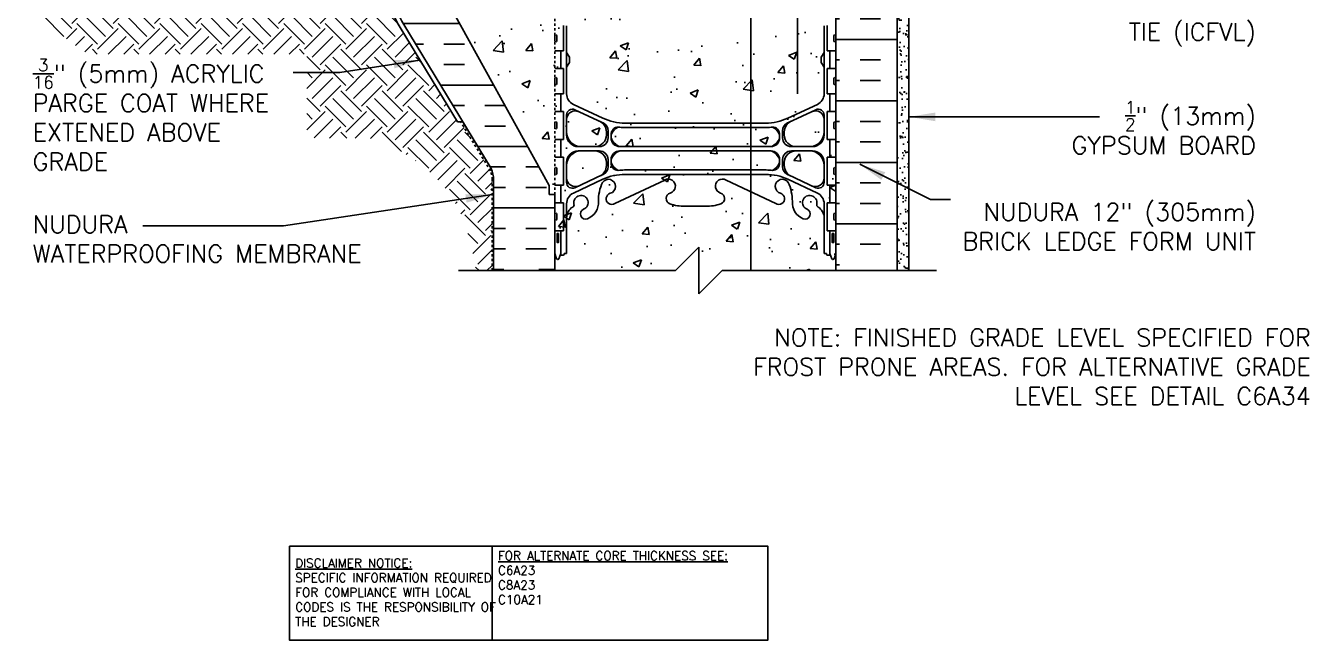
# Model space of a CAD drawing. Header units: inches. Extents: x 26.1 to 80.9, y -14.5 to 56.3.
# Drawn here: x 26.1 to 80.9, y -14.5 to 11.7 of the extents above; entities that cross this region are included whole.
import ezdxf

# ---------------------------------------------------------------- set-up
doc = ezdxf.new("R2010")
doc.units = ezdxf.units.IN
doc.header["$LTSCALE"] = 0.5
doc.header["$MEASUREMENT"] = 0
doc.linetypes.add('DASHEDX2', pattern=[1.5, 1, -0.5])
doc.linetypes.add('HIDDEN2', pattern=[0.1875, 0.125, -0.0625])
for name, color, linetype in [('HATCH', 12, 'Continuous'), ('Hidden2', 12, 'HIDDEN2'), ('line25', 2, 'Continuous'), ('LINE3', 3, 'Continuous'), ('LINE50', 5, 'Continuous'), ('LINE9', 9, 'Continuous'), ('TEXT', 4, 'Continuous'), ('Web_Edge', 9, 'Continuous')]:
    doc.layers.add(name, color=color, linetype=linetype)
doc.styles.add('DIM', font='romans.shx', dxfattribs={"width": 0.7})
doc.styles.add('ROMANS', font='romans.shx', dxfattribs={"height": 1.125})
doc.styles.get("Standard").update_dxf_attribs({"font": 'romans.shx', "height": 1.125})
doc.dimstyles.new('ext_12', dxfattribs={"dimscale": 12, "dimtxt": 0.09375, "dimasz": 0.09375, "dimexe": 0.09375, "dimexo": 0.0625, "dimgap": 0.0625, "dimtad": 1, "dimdec": 1, "dimzin": 3, "dimdsep": 46, "dimlunit": 4, "dimtxsty": 'DIM', "dimcen": 0.09, "dimdle": 0.09375, "dimclrt": 4, "dimadec": 0, "dimazin": 0, "dimtfac": 1, "dimtdec": 1, "dimtmove": 2, "dimatfit": 3, "dimfxl": 0, "dimfrac": 2, "dimtolj": 1, "dimtzin": 0, "dimarcsym": 0})

msp = doc.modelspace()

# ---------------------------------------------------------------- hatches: boundary and pattern name
at = {"layer": 'HATCH'}
h = msp.add_hatch(dxfattribs=at)
h.set_pattern_fill('AR-CONC', color=256, scale=0.5, style=0)
h.paths.add_polyline_path([(60.676, 37.254), (60.676, 47.3, 0.520567), (60.593, 47.3, 0.520567), (60.504, 47.3, 0.520567), (60.373, 47.3, 0.520567), (60.273, 47.258, 0.520567), (60.068, 47.258, 0.520567), (59.874, 47.258, 0.520567), (59.654, 47.258, 0.520567), (59.476, 47.258, 0.520567), (59.376, 47.258, 0.520567), (59.218, 47.258, 0.520567), (59.066, 47.258, 0.520567), (58.919, 47.258, 0.520567), (58.741, 47.258, 0.272614), (58.676, 47.288, 0.272614), (58.611, 47.258, 0.520567), (58.433, 47.258, 0.520567), (58.286, 47.258, 0.520567), (58.134, 47.258, 0.520567), (57.976, 47.258, 0.520567), (57.876, 47.258, 0.520567), (57.698, 47.258, 0.520567), (57.478, 47.258, 0.520567), (57.284, 47.258, 0.520567), (57.079, 47.258, 0.520567), (56.979, 47.3, 0.520567), (56.848, 47.3, 0.520567), (56.759, 47.3, 0.650115), (56.675, 47.288, 0.268401), (56.611, 47.258, 0.520567), (56.433, 47.258, 0.520567), (56.286, 47.258, 0.520567), (56.134, 47.258, 0.520567), (55.976, 47.258, 0.520567), (55.876, 47.258, 0.520567), (55.698, 47.258, 0.520567), (55.478, 47.258, 0.520567), (55.284, 47.258, 0.520567), (55.079, 47.258, 0.520567), (54.979, 47.3, 0.520567), (54.848, 47.3, 0.520567), (54.759, 47.3, 0.520567), (54.676, 47.3, 0.520567), (54.593, 47.3, 0.520567), (54.504, 47.3, 0.520567), (54.373, 47.3, 0.520567), (54.273, 47.258, 0.520567), (54.068, 47.258, 0.520567), (53.874, 47.258, 0.520567), (53.654, 47.258, 0.520567), (53.476, 47.258, 0.520567), (53.376, 47.258, 0.520567), (53.218, 47.258, 0.520567), (53.066, 47.258, 0.520567), (52.919, 47.258, 0.520567), (52.741, 47.258, 0.520567), (52.626, 47.258, 0.520567), (52.536, 47.258, 0.520567), (52.416, 47.258, 0.520567), (52.3, 47.258, 0.520567), (52.195, 47.258, 0.520567), (51.889, 47.258, 0.520567), (51.779, 47.258, 0.520567), (51.532, 47.258, 0.520567), (51.333, 47.258, 0.520567), (51.123, 47.258, 0.520567), (50.845, 47.258, 0.520567), (50.656, 47.258, 0.520567), (50.562, 47.258, 0.520567), (50.336, 47.258, 0.520567), (50.216, 47.258, 0.520567), (50.006, 47.258, 0.520567), (49.796, 47.258, 0.520567), (49.67, 47.258, 0.520567), (49.544, 47.258, 0.520567), (49.334, 47.258, 0.520567), (49.229, 47.258, 0.520567), (49.046, 47.258, 0.520567), (48.925, 47.258, 0.484838), (48.676, 47.258), (48.676, 37.254), (48.676, 19.254), (48.676, 4.504), (48.676, 1.254), (53.825, 1.254), (54.825, 2.254), (54.825, 1.254), (54.825, 0.254), (55.825, 1.254), (60.676, 1.254), (60.676, 13.629), (60.676, 19.254), (57.801, 19.254), (57.301, 19.754), (57.301, 20.879), (57.801, 21.379), (60.676, 21.379), (60.676, 25.129), (57.801, 25.129), (57.301, 25.629), (57.301, 26.754), (57.801, 27.254), (60.676, 27.254)])
h = msp.add_hatch(dxfattribs=at)
h.set_pattern_fill('INSUL', color=256, scale=7, style=0)
h.set_pattern_definition([(180, (2986.8376, -395.7554), (0, 2.625), []), (180, (2986.8376, -394.8804), (0, 2.625), [0.875, -0.875]), (180, (2986.8376, -394.0054), (0, 2.625), [0.875, -0.875])])
h.paths.add_polyline_path([(63.301, 1.254), (62.863, 1.254), (62.863, 1.754), (61.363, 1.754), (61.363, 1.254), (60.676, 1.254), (60.676, 19.254), (61.363, 19.254), (61.363, 19.754), (62.863, 19.754), (62.863, 19.254), (63.301, 19.254)])
h = msp.add_hatch(dxfattribs=at)
h.set_pattern_fill('INSUL', color=256, scale=7, style=0)
h.set_pattern_definition([(0, (-2953.8148, -421.328), (0, 2.625), []), (0, (-2953.8148, -420.453), (0, 2.625), [0.875, -0.875]), (0, (-2953.8148, -419.578), (0, 2.625), [0.875, -0.875])])
h.paths.add_polyline_path([(43.251, 14.254, -0.079579), (42.251, 17.504), (42.251, 19.254), (41.551, 19.254), (41.551, 14.254, 0.131652), (42.221, 11.754), (45.959, 5.604, -0.10438), (46.051, 5.129), (46.051, 1.254), (46.488, 1.254), (46.488, 1.754), (47.988, 1.754), (47.988, 1.254), (48.676, 1.254), (48.676, 4.504), (48.426, 4.504), (48.426, 4.879)])
h = msp.add_hatch(dxfattribs=at)
h.set_pattern_fill('AR-CONC', color=256, scale=0.5, style=0)
h.paths.add_polyline_path([(48.426, 4.879), (48.426, 4.504), (48.676, 4.504), (48.676, 17.755), (44.764, 18.454, 0.119457), (44.051, 18.407), (44.051, 17.754, -1), (43.551, 17.754), (43.551, 19.254), (42.251, 19.254), (42.251, 17.504, 0.079579), (43.251, 14.254)])
h.paths.add_polyline_path([(48.676, 19.254), (47.988, 19.254), (47.988, 18.754), (46.488, 18.754), (46.488, 19.254), (46.051, 19.254), (44.051, 19.254), (44.051, 18.407, -0.119457), (44.764, 18.454), (48.676, 17.755)], flags=17)
h = msp.add_hatch(dxfattribs=at)
h.set_pattern_fill('AR-SAND', color=256, scale=0.25, style=0)
h.set_pattern_definition([(37.5, (6, 0), (-0.0157483, 0.481706), [0, -0.38, 0, -0.425, 0, -0.40625]), (7.5, (6, 0), (0.442444, 0.7055365), [0, -0.205, 0, -0.3425, 0, -0.13125]), (327.5, (5.6925, 0), (0.7785355, 0.0014148), [0, -0.125, 0, -0.45, 0, -0.5875]), (317.5, (5.6925, 0), (0.751532, 0.219419), [0, -0.0625, 0, -0.295, 0, -0.3375])])
h.paths.add_polyline_path([(63.801, 18.754), (63.301, 18.754), (63.301, 1.254), (63.801, 1.254)])
h = msp.add_hatch(dxfattribs=at)
h.set_pattern_fill('EARTH', color=256, scale=5, angle=45, style=0)
h.set_pattern_definition([(45, (-40.9067, 50.6942), (1e-16, 1.767767), [1.25, -1.25]), (45, (-41.2382, 51.0257), (1e-16, 1.767767), [1.25, -1.25]), (45, (-41.5696, 51.3572), (1e-16, 1.767767), [1.25, -1.25]), (135, (-41.5696, 51.5781), (-1.767767, 2e-16), [1.25, -1.25]), (135, (-41.2382, 51.9096), (-1.767767, 2e-16), [1.25, -1.25]), (135, (-40.9067, 52.241), (-1.767767, 2e-16), [1.25, -1.25])])
edge = h.paths.add_edge_path()
edge.add_line((38.073, 10.491), (38.073, 6.92))
edge.add_line((38.073, 6.92), (41.063, 6.889))
edge.add_line((41.063, 6.889), (41.149, 6.849))
edge.add_line((41.149, 6.849), (41.235, 6.809))
edge.add_line((41.235, 6.809), (41.321, 6.768))
edge.add_line((41.321, 6.768), (41.406, 6.726))
edge.add_line((41.406, 6.726), (41.49, 6.684))
edge.add_line((41.49, 6.684), (41.574, 6.641))
edge.add_line((41.574, 6.641), (41.657, 6.598))
edge.add_line((41.657, 6.598), (41.739, 6.554))
edge.add_line((41.739, 6.554), (41.821, 6.51))
edge.add_line((41.821, 6.51), (41.902, 6.465))
edge.add_line((41.902, 6.465), (41.982, 6.419))
edge.add_line((41.982, 6.419), (42.062, 6.373))
edge.add_line((42.062, 6.373), (42.14, 6.326))
edge.add_line((42.14, 6.326), (42.219, 6.279))
edge.add_line((42.219, 6.279), (42.296, 6.231))
edge.add_line((42.296, 6.231), (42.373, 6.182))
edge.add_line((42.373, 6.182), (42.448, 6.133))
edge.add_line((42.448, 6.133), (42.523, 6.083))
edge.add_line((42.523, 6.083), (42.598, 6.032))
edge.add_line((42.598, 6.032), (42.671, 5.981))
edge.add_line((42.671, 5.981), (42.744, 5.929))
edge.add_line((42.744, 5.929), (42.816, 5.876))
edge.add_line((42.816, 5.876), (42.887, 5.823))
edge.add_line((42.887, 5.823), (42.957, 5.769))
edge.add_line((42.957, 5.769), (43.026, 5.714))
edge.add_line((43.026, 5.714), (43.094, 5.659))
edge.add_line((43.094, 5.659), (43.162, 5.603))
edge.add_line((43.162, 5.603), (43.228, 5.546))
edge.add_line((43.228, 5.546), (43.294, 5.488))
edge.add_line((43.294, 5.488), (43.359, 5.43))
edge.add_line((43.359, 5.43), (43.422, 5.371))
edge.add_line((43.422, 5.371), (43.485, 5.311))
edge.add_line((43.485, 5.311), (43.547, 5.251))
edge.add_line((43.547, 5.251), (43.608, 5.19))
edge.add_line((43.608, 5.19), (43.668, 5.128))
edge.add_line((43.668, 5.128), (43.727, 5.065))
edge.add_line((43.727, 5.065), (43.784, 5.001))
edge.add_line((43.784, 5.001), (43.841, 4.937))
edge.add_line((43.841, 4.937), (43.897, 4.872))
edge.add_line((43.897, 4.872), (43.952, 4.806))
edge.add_line((43.952, 4.806), (44.005, 4.739))
edge.add_line((44.005, 4.739), (44.058, 4.672))
edge.add_line((44.058, 4.672), (44.109, 4.603))
edge.add_line((44.109, 4.603), (44.16, 4.534))
edge.add_line((44.16, 4.534), (44.209, 4.464))
edge.add_line((44.209, 4.464), (44.257, 4.394))
edge.add_line((44.257, 4.394), (44.304, 4.322))
edge.add_line((44.304, 4.322), (44.35, 4.25))
edge.add_line((44.35, 4.25), (44.395, 4.176))
edge.add_line((44.395, 4.176), (44.438, 4.102))
edge.add_line((44.438, 4.102), (44.48, 4.027))
edge.add_line((44.48, 4.027), (44.521, 3.951))
edge.add_line((44.521, 3.951), (44.561, 3.874))
edge.add_line((44.561, 3.874), (44.6, 3.796))
edge.add_line((44.6, 3.796), (44.637, 3.718))
edge.add_line((44.637, 3.718), (44.674, 3.638))
edge.add_line((44.674, 3.638), (44.708, 3.558))
edge.add_line((44.708, 3.558), (44.742, 3.477))
edge.add_line((44.742, 3.477), (44.775, 3.394))
edge.add_line((44.775, 3.394), (44.806, 3.311))
edge.add_line((44.806, 3.311), (44.836, 3.228))
edge.add_line((44.836, 3.228), (44.865, 3.143))
edge.add_line((44.865, 3.143), (44.893, 3.058))
edge.add_line((44.893, 3.058), (44.921, 2.972))
edge.add_line((44.921, 2.972), (44.947, 2.885))
edge.add_line((44.947, 2.885), (44.972, 2.798))
edge.add_line((44.972, 2.798), (44.997, 2.71))
edge.add_line((44.997, 2.71), (45.021, 2.622))
edge.add_line((45.021, 2.622), (45.044, 2.533))
edge.add_line((45.044, 2.533), (45.066, 2.444))
edge.add_line((45.066, 2.444), (45.088, 2.354))
edge.add_line((45.088, 2.354), (45.109, 2.264))
edge.add_line((45.109, 2.264), (45.13, 2.173))
edge.add_line((45.13, 2.173), (45.15, 2.082))
edge.add_line((45.15, 2.082), (45.17, 1.991))
edge.add_line((45.17, 1.991), (45.19, 1.9))
edge.add_line((45.19, 1.9), (45.209, 1.808))
edge.add_line((45.209, 1.808), (45.227, 1.716))
edge.add_line((45.227, 1.716), (45.246, 1.624))
edge.add_line((45.246, 1.624), (45.264, 1.531))
edge.add_line((45.264, 1.531), (45.283, 1.439))
edge.add_line((45.283, 1.439), (45.301, 1.347))
edge.add_line((45.301, 1.347), (45.319, 1.254))
edge.add_line((45.319, 1.254), (45.991, 1.254))
edge.add_line((45.991, 1.254), (45.991, 5.137))
edge.add_arc((45.039, 5.154), 0.952, 358.9548, 381.9741)
edge.add_line((45.922, 5.51), (44.654, 7.596))
edge.add_line((44.654, 7.596), (44.511, 7.596))
edge.add_line((44.511, 7.596), (42.06, 11.629))
edge.add_arc((46.551, 14.224), 5.188, 191.6439, 210.0236, ccw=False)
edge.add_line((41.47, 13.177), (26.07, 12.908))
edge.add_line((26.07, 12.908), (26.132, 12.839))
edge.add_line((26.132, 12.839), (26.195, 12.77))
edge.add_line((26.195, 12.77), (26.257, 12.701))
edge.add_line((26.257, 12.701), (26.32, 12.632))
edge.add_line((26.32, 12.632), (26.382, 12.563))
edge.add_line((26.382, 12.563), (26.445, 12.494))
edge.add_line((26.445, 12.494), (26.508, 12.425))
edge.add_line((26.508, 12.425), (26.571, 12.357))
edge.add_line((26.571, 12.357), (26.634, 12.289))
edge.add_line((26.634, 12.289), (26.697, 12.221))
edge.add_line((26.697, 12.221), (26.76, 12.154))
edge.add_line((26.76, 12.154), (26.824, 12.087))
edge.add_line((26.824, 12.087), (26.887, 12.021))
edge.add_line((26.887, 12.021), (26.951, 11.954))
edge.add_line((26.951, 11.954), (27.016, 11.889))
edge.add_line((27.016, 11.889), (27.08, 11.824))
edge.add_line((27.08, 11.824), (27.145, 11.759))
edge.add_line((27.145, 11.759), (27.21, 11.695))
edge.add_line((27.21, 11.695), (27.276, 11.632))
edge.add_line((27.276, 11.632), (27.342, 11.569))
edge.add_line((27.342, 11.569), (27.408, 11.507))
edge.add_line((27.408, 11.507), (27.475, 11.446))
edge.add_line((27.475, 11.446), (27.542, 11.386))
edge.add_line((27.542, 11.386), (27.609, 11.326))
edge.add_line((27.609, 11.326), (27.677, 11.267))
edge.add_line((27.677, 11.267), (27.745, 11.209))
edge.add_line((27.745, 11.209), (27.814, 11.152))
edge.add_line((27.814, 11.152), (27.883, 11.096))
edge.add_line((27.883, 11.096), (27.953, 11.041))
edge.add_line((27.953, 11.041), (28.024, 10.987))
edge.add_line((28.024, 10.987), (28.095, 10.934))
edge.add_line((28.095, 10.934), (28.166, 10.882))
edge.add_line((28.166, 10.882), (28.238, 10.83))
edge.add_line((28.238, 10.83), (28.31, 10.78))
edge.add_line((28.31, 10.78), (28.383, 10.73))
edge.add_line((28.383, 10.73), (28.456, 10.682))
edge.add_line((28.456, 10.682), (28.53, 10.634))
edge.add_line((28.53, 10.634), (28.604, 10.587))
edge.add_line((28.604, 10.587), (28.679, 10.541))
edge.add_line((28.679, 10.541), (28.754, 10.496))
edge.add_line((28.754, 10.496), (28.762, 10.491))
edge.add_line((28.762, 10.491), (38.073, 10.491))

# ---------------------------------------------------------------- linework, layer by layer
at = {"layer": 'Hidden2'}
msp.add_line((48.676, 4.504), (48.676, 19.254), dxfattribs=at)
at = {"layer": 'line25'}
for p, q in [((48.426, 4.879), (43.251, 14.254)), ((60.676, 1.254), (60.676, 13.629)), ((49.041, 11.709), (49.041, 10.629)), ((60.311, 11.709), (60.311, 10.629)), ((48.676, 11.279), (48.676, 11.059)), ((48.676, 11.224), (48.676, 11.224)), ((48.676, 11.114), (48.676, 11.114)), ((48.716, 11.319), (48.716, 11.319)), ((48.716, 11.019), (48.716, 11.019)), ((48.756, 11.279), (48.756, 11.059)), ((60.596, 11.279), (60.596, 11.059)), ((60.636, 11.319), (60.636, 11.319)), ((60.636, 11.019), (60.636, 11.019)), ((60.676, 11.279), (60.676, 11.059)), ((60.676, 11.224), (60.676, 11.224)), ((60.676, 11.114), (60.676, 11.114)), ((48.676, 10.629), (49.041, 10.629)), ((60.676, 10.629), (60.311, 10.629)), ((48.676, 9.879), (49.041, 9.879)), ((49.041, 8.799), (49.041, 9.879)), ((60.676, 9.879), (60.311, 9.879)), ((60.311, 8.799), (60.311, 9.879)), ((48.676, 9.229), (48.676, 9.449)), ((48.676, 9.394), (48.676, 9.394)), ((48.716, 9.489), (48.716, 9.489)), ((48.756, 9.229), (48.756, 9.449)), ((60.596, 9.229), (60.596, 9.449)), ((60.636, 9.489), (60.636, 9.489)), ((60.676, 9.229), (60.676, 9.449)), ((60.676, 9.394), (60.676, 9.394)), ((48.676, 9.284), (48.676, 9.284)), ((48.676, 8.799), (49.041, 8.799)), ((48.716, 9.189), (48.716, 9.189)), ((60.676, 8.799), (60.311, 8.799)), ((60.636, 9.189), (60.636, 9.189)), ((60.676, 9.284), (60.676, 9.284)), ((48.676, 8.049), (49.041, 8.049)), ((49.041, 8.049), (49.041, 6.849)), ((60.676, 8.049), (60.311, 8.049)), ((60.311, 8.049), (60.311, 6.849)), ((48.676, 7.559), (48.676, 7.339)), ((48.676, 7.504), (48.676, 7.504)), ((48.676, 7.394), (48.676, 7.394)), ((48.716, 7.599), (48.716, 7.599)), ((48.716, 7.299), (48.716, 7.299)), ((48.756, 7.559), (48.756, 7.339)), ((60.596, 7.559), (60.596, 7.339)), ((60.636, 7.599), (60.636, 7.599)), ((60.636, 7.299), (60.636, 7.299)), ((60.676, 7.559), (60.676, 7.339)), ((60.676, 7.504), (60.676, 7.504)), ((60.676, 7.394), (60.676, 7.394)), ((48.676, 6.849), (49.041, 6.849)), ((60.676, 6.849), (60.311, 6.849)), ((48.676, 6.099), (49.041, 6.099)), ((49.041, 6.099), (49.041, 4.899)), ((60.676, 6.099), (60.311, 6.099)), ((60.311, 6.099), (60.311, 4.899)), ((48.676, 5.609), (48.676, 5.389)), ((48.676, 5.554), (48.676, 5.554)), ((48.756, 5.609), (48.756, 5.389)), ((60.596, 5.609), (60.596, 5.389)), ((60.676, 5.609), (60.676, 5.389)), ((60.676, 5.554), (60.676, 5.554)), ((48.676, 5.444), (48.676, 5.444)), ((48.716, 5.349), (48.716, 5.349)), ((60.636, 5.349), (60.636, 5.349)), ((60.676, 5.444), (60.676, 5.444)), ((48.426, 4.504), (48.426, 4.879)), ((48.676, 4.504), (48.426, 4.504)), ((48.676, 4.899), (49.041, 4.899)), ((48.676, 1.254), (48.676, 4.504)), ((60.676, 4.899), (60.311, 4.899)), ((48.676, 4.149), (49.041, 4.149)), ((49.041, 4.149), (49.041, 2.949)), ((60.676, 4.149), (60.311, 4.149)), ((60.311, 4.149), (60.311, 2.949)), ((48.676, 3.659), (48.676, 3.439)), ((48.676, 3.604), (48.676, 3.604)), ((48.676, 3.494), (48.676, 3.494)), ((48.716, 3.699), (48.716, 3.699)), ((48.716, 3.399), (48.716, 3.399)), ((48.756, 3.659), (48.756, 3.439)), ((60.596, 3.659), (60.596, 3.439)), ((60.636, 3.699), (60.636, 3.699)), ((60.636, 3.399), (60.636, 3.399)), ((60.676, 3.659), (60.676, 3.439)), ((60.676, 3.604), (60.676, 3.604)), ((60.676, 3.494), (60.676, 3.494)), ((48.676, 2.949), (49.041, 2.949)), ((60.676, 2.949), (60.311, 2.949))]:
    msp.add_line(p, q, dxfattribs=at)
for centre, start, end in [((48.716, 11.279), 90, 180), ((48.716, 11.059), 180, 270), ((48.716, 11.279), 0, 90), ((48.716, 11.059), 270, 0), ((60.636, 11.279), 90, 180), ((60.636, 11.059), 180, 270), ((60.636, 11.279), 360, 90), ((60.636, 11.059), 270, 0), ((48.716, 9.449), 90, 180), ((48.716, 9.449), 360, 90), ((60.636, 9.449), 90, 180), ((60.636, 9.449), 0, 90), ((48.716, 9.229), 180, 270), ((48.716, 9.229), 270, 0), ((60.636, 9.229), 180, 270), ((60.636, 9.229), 270, 0), ((48.716, 7.559), 90, 180), ((48.716, 7.339), 180, 270), ((48.716, 7.559), 0, 90), ((48.716, 7.339), 270, 0), ((60.636, 7.559), 90, 180), ((60.636, 7.339), 180, 270), ((60.636, 7.559), 360, 90), ((60.636, 7.339), 270, 0), ((48.716, 5.609), 90, 180), ((48.716, 5.609), 0, 90), ((60.636, 5.609), 90, 180), ((60.636, 5.609), 360, 90), ((48.716, 5.389), 180, 270), ((48.716, 5.389), 270, 0), ((60.636, 5.389), 180, 270), ((60.636, 5.389), 270, 0), ((48.716, 3.659), 90, 180), ((48.716, 3.439), 180, 270), ((48.716, 3.659), 0, 90), ((48.716, 3.439), 270, 0), ((60.636, 3.659), 90, 180), ((60.636, 3.439), 180, 270), ((60.636, 3.659), 360, 90), ((60.636, 3.439), 270, 0)]:
    msp.add_arc(centre, 0.04, start, end, dxfattribs=at)
at = {"layer": 'LINE3'}
for p, q in [((57.05, 27.254), (57.05, 1.254)), ((59.035, 8.794), (59.035, 15.104))]:
    msp.add_line(p, q, dxfattribs=at)
at = {"layer": 'LINE50'}
msp.add_line((63.301, 1.254), (63.301, 19.254), dxfattribs=at)
msp.add_lwpolyline([(46.051, 1.254), (46.051, 5.129, 0.10438), (45.959, 5.604), (42.221, 11.754, -0.131652), (41.551, 14.254), (41.551, 19.254), (42.251, 19.254)], format="xyb", dxfattribs=at)
at = {"layer": 'LINE9'}
for p, q in [((63.801, 1.254), (63.801, 18.754)), ((44.511, 7.596), (44.73, 7.596)), ((54.825, 2.254), (53.825, 1.254)), ((54.825, 1.254), (54.825, 2.254)), ((44.556, 1.254), (53.825, 1.254)), ((54.825, 1.254), (54.825, 0.254)), ((54.825, 0.254), (55.825, 1.254)), ((55.825, 1.254), (64.974, 1.254))]:
    msp.add_line(p, q, dxfattribs=at)
msp.add_lwpolyline([(44.511, 7.596), (42.06, 11.629, -0.131757), (41.363, 14.224), (41.363, 19.254), (46.051, 19.254)], format="xyb", dxfattribs=at)
at = {"layer": 'LINE9', "linetype": 'DASHEDX2', "ltscale": 0.1}
msp.add_lwpolyline([(45.991, 1.254), (45.991, 5.137, 0.10078), (45.922, 5.51), (44.654, 7.596)], format="xyb", dxfattribs=at)
at = {"layer": 'TEXT'}
msp.add_lwpolyline([(37.34, -10.512), (45.996, -10.512), (45.996, -14.537), (37.34, -14.537)], close=True, dxfattribs=at)
msp.add_lwpolyline([(45.996, -10.512), (57.769, -10.512), (57.769, -14.537), (45.996, -14.537)], dxfattribs=at)
at = {"layer": 'Web_Edge'}
for p, q in [((49.176, 10.254), (49.176, 11.707)), ((60.176, 10.254), (60.176, 11.707)), ((49.296, 10.367), (49.176, 10.567)), ((49.296, 10.367), (49.176, 10.567)), ((60.056, 10.367), (60.176, 10.567)), ((60.056, 10.367), (60.176, 10.567)), ((49.176, 10.254), (49.176, 8.801)), ((49.296, 10.142), (49.176, 9.942)), ((49.296, 10.142), (49.176, 9.942)), ((49.296, 10.254), (49.296, 10.367)), ((49.296, 10.254), (49.296, 10.367)), ((49.296, 10.254), (49.296, 10.142)), ((49.296, 10.254), (49.296, 10.142)), ((60.056, 10.254), (60.056, 10.367)), ((60.056, 10.254), (60.056, 10.367)), ((60.056, 10.254), (60.056, 10.142)), ((60.056, 10.254), (60.056, 10.142)), ((60.056, 10.142), (60.176, 9.942)), ((60.056, 10.142), (60.176, 9.942)), ((60.176, 10.254), (60.176, 8.801)), ((50.722, 7.759), (49.464, 8.348)), ((58.63, 7.759), (59.888, 8.348)), ((49.176, 7.891), (49.176, 7.043)), ((50.699, 7.571), (49.532, 8.118)), ((58.653, 7.571), (59.82, 8.118)), ((60.176, 7.891), (60.176, 7.043)), ((50.876, 7.066), (50.876, 7.171)), ((50.951, 6.918), (50.951, 7.215)), ((51.652, 7.359), (54.676, 7.359)), ((51.676, 7.547), (54.676, 7.547)), ((57.676, 7.547), (54.676, 7.547)), ((57.7, 7.359), (54.676, 7.359)), ((58.401, 6.918), (58.401, 7.215)), ((58.476, 7.066), (58.476, 7.171)), ((50.876, 7.066), (50.876, 7.043)), ((51.076, 6.918), (51.076, 7.043)), ((58.276, 6.918), (58.276, 7.043)), ((58.476, 7.066), (58.476, 7.043)), ((49.676, 6.543), (50.576, 6.543)), ((49.676, 6.363), (50.576, 6.363)), ((51.451, 6.543), (54.676, 6.543)), ((51.451, 6.363), (54.676, 6.363)), ((57.901, 6.543), (54.676, 6.543)), ((57.901, 6.363), (54.676, 6.363)), ((59.676, 6.543), (58.776, 6.543)), ((59.676, 6.363), (58.776, 6.363)), ((49.176, 5.863), (49.176, 5.015)), ((50.876, 5.839), (50.876, 5.863)), ((50.876, 5.839), (50.876, 5.735)), ((50.951, 5.988), (50.951, 5.691)), ((51.076, 5.988), (51.076, 5.862)), ((51.076, 5.988), (51.076, 5.874)), ((51.653, 5.546), (54.676, 5.546)), ((57.699, 5.546), (54.676, 5.546)), ((58.276, 5.988), (58.276, 5.874)), ((58.276, 5.988), (58.276, 5.862)), ((58.401, 5.988), (58.401, 5.691)), ((58.476, 5.839), (58.476, 5.863)), ((58.476, 5.839), (58.476, 5.735)), ((60.176, 5.863), (60.176, 5.015)), ((50.722, 5.147), (49.464, 4.558)), ((50.698, 5.334), (49.532, 4.788)), ((53.366, 5.118), (51.239, 4.118)), ((51.676, 5.359), (54.676, 5.359)), ((57.676, 5.359), (54.676, 5.359)), ((55.986, 5.118), (58.113, 4.118)), ((58.63, 5.147), (59.888, 4.558)), ((58.654, 5.334), (59.82, 4.788)), ((49.176, 4.105), (49.176, 1.983)), ((54.237, 3.994), (54.676, 3.994)), ((55.115, 3.994), (54.676, 3.994)), ((60.176, 4.105), (60.176, 1.983)), ((48.926, 1.983), (48.926, 2.949)), ((60.426, 1.983), (60.426, 2.949)), ((48.676, 1.983), (48.751, 1.753)), ((48.926, 1.983), (48.851, 1.753)), ((48.9, 1.903), (49.026, 1.903)), ((49.076, 1.983), (49.176, 1.983)), ((49.076, 1.953), (49.076, 1.983)), ((49.076, 1.953), (49.076, 1.953)), ((60.276, 1.983), (60.176, 1.983)), ((60.276, 1.953), (60.276, 1.983)), ((60.276, 1.953), (60.276, 1.953)), ((60.452, 1.903), (60.326, 1.903)), ((60.426, 1.983), (60.501, 1.753)), ((60.676, 1.983), (60.601, 1.753))]:
    msp.add_line(p, q, dxfattribs=at)
for points in [[(48.926, 10.254), (48.926, 10.629)], [(60.426, 10.254), (60.426, 10.629)], [(48.926, 10.254), (48.926, 9.879)], [(60.426, 10.254), (60.426, 9.879)], [(48.926, 8.799), (48.926, 8.049)], [(60.426, 8.799), (60.426, 8.049)], [(48.926, 6.849), (48.926, 6.099)], [(60.426, 6.849), (60.426, 6.099)], [(48.926, 4.899), (48.926, 4.149)], [(60.426, 4.899), (60.426, 4.149)], [(48.926, 2.949), (48.926, 2.133)], [(60.426, 2.949), (60.426, 2.133)]]:
    msp.add_lwpolyline(points, dxfattribs=at)
for points in [[(50.534, 4.204, -0.325312), (50.068, 3.462)], [(58.818, 4.204, 0.325312), (59.284, 3.462)]]:
    msp.add_lwpolyline(points, format="xyb", dxfattribs=at)
for points in [[(48.836, 2.833), (48.766, 2.833), (48.766, 2.453), (48.836, 2.453)], [(60.516, 2.833), (60.586, 2.833), (60.586, 2.453), (60.516, 2.453)]]:
    msp.add_lwpolyline(points, close=True, dxfattribs=at)
for centre, radius, start, end in [((49.676, 8.801), 0.5, 180, 244.9204), ((59.676, 8.801), 0.5, 295.0796, 360), ((49.426, 7.891), 0.25, 64.9204, 180), ((49.551, 7.695), 0.375, 64.9204, 180), ((51.676, 9.797), 2.25, 244.9204, 270), ((57.676, 9.797), 2.25, 270, 295.0796), ((59.801, 7.695), 0.375, 0, 115.0796), ((59.926, 7.891), 0.25, 360, 115.0796), ((49.801, 7.168), 0.625, 180, 270), ((50.376, 7.171), 0.5, 0, 64.9204), ((51.653, 9.609), 2.25, 244.9204, 245.9248), ((50.575, 7.215), 0.376, 0.0491, 64.813), ((51.659, 6.821), 0.624, 117.0966, 159.0881), ((51.452, 7.043), 0.376, 138.3704, 179.9486), ((51.358, 7.127), 0.25, 86.1209, 138.3704), ((51.652, 9.609), 2.25, 262.9228, 270), ((57.7, 9.609), 2.25, 270, 277.0772), ((57.994, 7.127), 0.25, 41.6296, 93.8791), ((57.693, 6.821), 0.624, 20.9119, 62.9034), ((57.9, 7.043), 0.376, 0.0514, 41.6296), ((58.777, 7.215), 0.376, 115.187, 179.9509), ((58.976, 7.171), 0.5, 115.0796, 180), ((57.699, 9.609), 2.25, 294.0752, 295.0796), ((59.551, 7.168), 0.625, 270, 0), ((49.676, 7.043), 0.5, 180, 270), ((50.376, 7.043), 0.5, 270, 0), ((50.576, 6.918), 0.375, 270, 0), ((51.451, 6.918), 0.375, 180, 270), ((51.658, 7.124), 0.617, 199.5682, 250.4318), ((57.694, 7.124), 0.617, 289.5682, 340.4318), ((57.901, 6.918), 0.375, 270, 0), ((58.776, 6.918), 0.375, 180, 270), ((58.976, 7.043), 0.5, 180, 270), ((59.676, 7.043), 0.5, 270, 360), ((49.676, 5.863), 0.5, 90, 180), ((49.801, 5.738), 0.625, 90, 180), ((50.376, 5.863), 0.5, 0, 90), ((50.576, 5.988), 0.375, 360, 90), ((51.451, 5.988), 0.375, 90, 180), ((51.658, 5.781), 0.617, 109.6458, 160.4318), ((57.901, 5.988), 0.375, 360, 90), ((57.694, 5.781), 0.617, 19.5682, 70.3542), ((58.776, 5.988), 0.375, 90, 180), ((58.976, 5.863), 0.5, 90, 180), ((59.551, 5.738), 0.625, 360, 90), ((59.676, 5.863), 0.5, 360, 90), ((50.376, 5.735), 0.5, 295.0796, 360), ((50.575, 5.691), 0.376, 295.1919, 359.9486), ((51.452, 5.862), 0.376, 180.0491, 221.6135), ((51.659, 6.085), 0.624, 200.9119, 242.8949), ((51.358, 5.778), 0.25, 221.6135, 273.8988), ((51.653, 3.296), 2.25, 90, 97.097), ((57.699, 3.296), 2.25, 82.903, 90), ((57.693, 6.085), 0.624, 297.1051, 339.0881), ((57.994, 5.778), 0.25, 266.1012, 318.3865), ((57.9, 5.862), 0.376, 318.3865, 359.9509), ((58.777, 5.691), 0.376, 180.0514, 244.8081), ((58.976, 5.735), 0.5, 180, 244.9204), ((49.551, 5.211), 0.375, 180, 295.0796), ((49.426, 5.015), 0.25, 180, 295.0796), ((52.534, 4.204), 2, 156.0362, 179.9854), ((51.652, 3.296), 2.25, 114.0524, 115.0796), ((50.958, 4.843), 0.305, 285.7253, 145.3297), ((51.676, 3.109), 2.25, 90, 115.0796), ((53.518, 4.854), 0.305, 285.7253, 120), ((55.834, 4.854), 0.305, 60, 254.2747), ((57.676, 3.109), 2.25, 64.9204, 90), ((58.394, 4.843), 0.305, 34.6703, 254.2747), ((57.7, 3.296), 2.25, 64.9204, 65.9476), ((56.818, 4.204), 2, 0.0146, 23.9638), ((59.801, 5.211), 0.375, 244.9204, 360), ((59.926, 5.015), 0.25, 244.9204, 360), ((49.676, 4.105), 0.5, 115.0796, 180), ((49.791, 4.154), 0.305, 291.8037, 191.0944), ((51.105, 4.318), 0.24, 105.7253, 303.75), ((53.666, 4.329), 0.24, 105.7253, 251.077), ((55.686, 4.329), 0.24, 288.923, 74.2747), ((58.247, 4.318), 0.24, 236.25, 74.2747), ((59.561, 4.154), 0.305, 348.9056, 248.1963), ((59.676, 4.105), 0.5, 360, 64.9204), ((49.726, 3.498), 0.55, 121.9268, 180), ((49.369, 4.071), 0.125, 301.9268, 11.0944), ((49.986, 3.666), 0.22, 111.8037, 291.8037), ((54.237, 5.994), 2, 251.077, 270), ((55.115, 5.994), 2, 270, 288.923), ((59.366, 3.666), 0.22, 248.1963, 68.1963), ((59.983, 4.071), 0.125, 168.9056, 238.0732), ((59.626, 3.498), 0.55, 360, 58.0732), ((48.801, 1.78), 0.0567, 208.0725, 331.9275), ((49.026, 1.953), 0.05, 270, 0), ((60.326, 1.953), 0.05, 180, 270), ((60.551, 1.78), 0.0567, 208.0725, 331.9275)]:
    msp.add_arc(centre, radius, start, end, dxfattribs=at)

# ---------------------------------------------------------------- texts
at = {"layer": 'TEXT', "char_height": 0.75, "style": 'ROMANS'}
for s, insert, width, attachment_point in [('SIMSPON STRONG TIE (ICFVL)', (78.622, 11.945), 10.60311, 6), ('\\A1;{\\H0.7x;\\S3/16;}" (5mm) ACRYLIC PARGE COAT WHERE EXTENED ABOVE GRADE', (26.372, 7.907), 11.43486, 4), ('\\A1;{\\H0.7x;\\S1/2;}" (13mm) GYPSUM BOARD', (78.622, 7.354), 9.46328, 6), ('NUDURA 12" (305mm) BRICK LEDGE FORM UNIT', (78.622, 3.127), 14.1509, 6), ('NUDURA \\PWATERPROOFING MEMBRANE ', (26.372, 2.6), 16.25496, 4), ('\\A1;NOTE: FINISHED GRADE LEVEL SPECIFIED FOR FROST PRONE AREAS. FOR ALTERNATIVE GRADE LEVEL SEE DETAIL C6A34', (80.965, -2.859), 27.2137, 6)]:
    msp.add_mtext(s, dxfattribs=dict(at, insert=insert, width=width, attachment_point=attachment_point))
at = {"layer": 'TEXT', "char_height": 0.375, "attachment_point": 4}
for s, insert, width in [('{\\LFOR ALTERNATE CORE THICKNESS SEE:\\P}C6A23\\PC8A23\\PC10A21', (46.246, -11.862), 15.5553), ('{\\LDISCLAIMER NOTICE:}\\PSPECIFIC INFORMATION REQUIRED FOR COMPLIANCE WITH LOCAL CODES IS THE RESPONSIBILITY OF THE DESIGNER', (37.585, -12.489), 9.3349)]:
    msp.add_mtext(s, dxfattribs=dict(at, insert=insert, width=width))

# ---------------------------------------------------------------- leaders
at = {"layer": 'TEXT'}
for points in [[(42.905, 10.237), (39.485, 9.712), (37.489, 9.712)], [(63.801, 7.814), (71.941, 7.814)], [(61.695, 5.79), (64.723, 4.283), (65.577, 4.283)], [(45.991, 4.496), (37.084, 3.165), (31.07, 3.165)]]:
    msp.add_leader(points, dimstyle='ext_12', override={"dimgap": 0.0625, "dimtad": 0}, dxfattribs=at)

doc.saveas('drawing.dxf')
